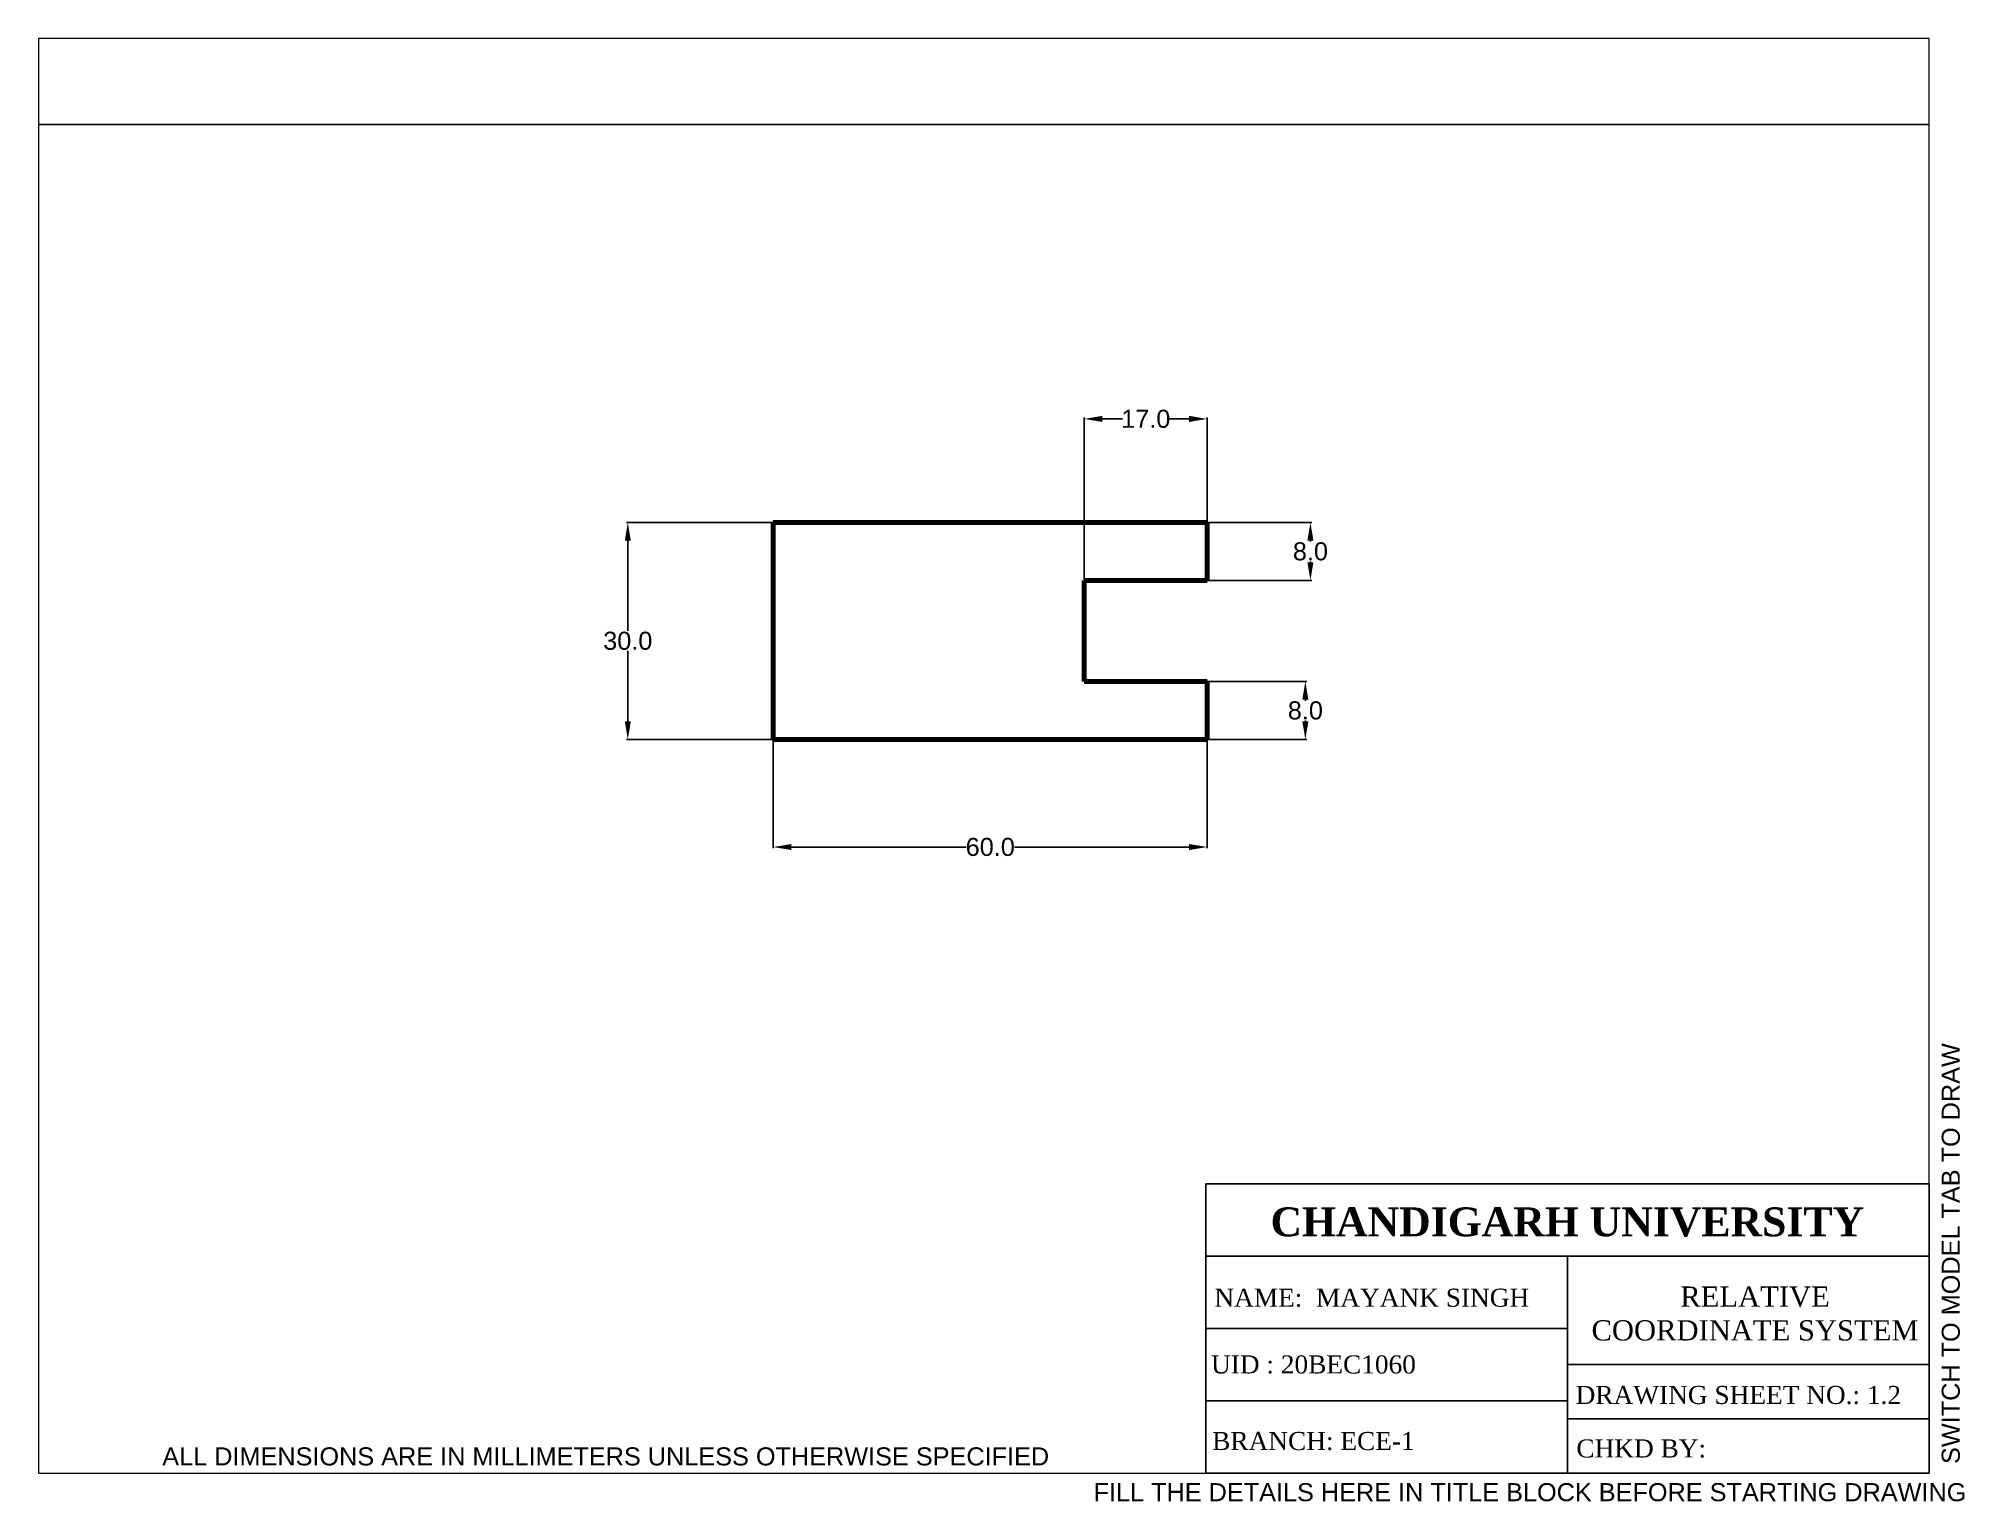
# Paper-space layout 'Layout1' of a CAD drawing. Header units: millimetres. Extents: x 0 to 266, y -4 to 198.
# The model-space entities are those that its viewports show. They can reach past a viewport. Long polylines and large blocks are cut down to what shows.
import ezdxf

# ---------------------------------------------------------------- set-up
doc = ezdxf.new("R2010")
doc.units = ezdxf.units.MM
doc.linetypes.add('ACAD_ISO08W100', pattern=[36, 24, -3, 6, -3])
doc.layers.add('Comments', color=10, linetype='Continuous', lineweight=13, plot=False)
doc.layers.add('thick continuous', color=7, linetype='Continuous', lineweight=30)
doc.styles.get("Standard").update_dxf_attribs({"font": 'arial.ttf'})
doc.dimstyles.get("Standard").update_dxf_attribs({"dimtxt": 2.5, "dimasz": 2.5, "dimexe": 0.18, "dimexo": 0.0625, "dimgap": 0.09, "dimtad": 0, "dimtih": 1, "dimtoh": 1, "dimdec": 1, "dimzin": 0, "dimdsep": 46, "dimtxsty": 'Standard', "dimcen": 0.09, "dimadec": 0, "dimazin": 0, "dimtfac": 1, "dimtdec": 1, "dimtofl": 0, "dimtmove": 0, "dimatfit": 3, "dimfxl": 1, "dimtolj": 1, "dimtzin": 0, "dimarcsym": 0})

# ---------------------------------------------------------------- blocks, each defined once
blk = doc.blocks.new('*D12')
at = {"layer": 'Defpoints', "color": 0, "transparency": 16777216}
for p in [(101.6, 131.47), (81.48, 101.47), (101.6, 101.47)]:
    blk.add_point(p, dxfattribs=at)
at = {"layer": 'thick continuous', "color": 0, "lineweight": -2, "transparency": 16777216}
for p, q in [((101.53, 131.47), (81.3, 131.47)), ((81.48, 128.97), (81.48, 116.47)), ((81.48, 103.97), (81.48, 113.73)), ((101.53, 101.47), (81.3, 101.47))]:
    blk.add_line(p, q, dxfattribs=at)
at = {"layer": 'thick continuous', "color": 0, "transparency": 16777216}
for points in [[(81.07, 128.97), (81.9, 128.97), (81.48, 131.47)], [(81.07, 103.97), (81.9, 103.97), (81.48, 101.47)]]:
    blk.add_solid(points, dxfattribs=at)
at = {"layer": 'thick continuous', "color": 0, "transparency": 16777216, "insert": (81.48, 115.1), "char_height": 2.5, "attachment_point": 5}
blk.add_mtext('\\A1;30.0', dxfattribs=at)
blk = doc.blocks.new('*D13')
at = {"layer": 'Defpoints', "color": 0, "transparency": 16777216}
for p in [(101.6, 101.47), (161.6, 101.47), (161.6, 86.59)]:
    blk.add_point(p, dxfattribs=at)
at = {"layer": 'thick continuous', "color": 0, "lineweight": -2, "transparency": 16777216}
for p, q in [((101.6, 101.4), (101.6, 86.41)), ((161.6, 101.4), (161.6, 86.41)), ((104.1, 86.59), (128.26, 86.59)), ((159.1, 86.59), (134.94, 86.59))]:
    blk.add_line(p, q, dxfattribs=at)
at = {"layer": 'thick continuous', "color": 0, "transparency": 16777216}
for points in [[(104.1, 87), (104.1, 86.17), (101.6, 86.59)], [(159.1, 87), (159.1, 86.17), (161.6, 86.59)]]:
    blk.add_solid(points, dxfattribs=at)
at = {"layer": 'thick continuous', "color": 0, "transparency": 16777216, "insert": (131.6, 86.59), "char_height": 2.5, "attachment_point": 5}
blk.add_mtext('\\A1;60.0', dxfattribs=at)
blk = doc.blocks.new('*D14')
at = {"layer": 'Defpoints', "color": 0, "transparency": 16777216}
for p in [(161.6, 109.47), (161.6, 101.47), (175.17, 101.47)]:
    blk.add_point(p, dxfattribs=at)
at = {"layer": 'thick continuous', "color": 0, "lineweight": -2, "transparency": 16777216}
for p, q in [((161.66, 109.47), (175.35, 109.47)), ((175.17, 106.97), (175.17, 106.83)), ((175.17, 103.97), (175.17, 104.1)), ((161.66, 101.47), (175.35, 101.47))]:
    blk.add_line(p, q, dxfattribs=at)
at = {"layer": 'thick continuous', "color": 0, "transparency": 16777216}
for points in [[(174.75, 106.97), (175.59, 106.97), (175.17, 109.47)], [(174.75, 103.97), (175.59, 103.97), (175.17, 101.47)]]:
    blk.add_solid(points, dxfattribs=at)
at = {"layer": 'thick continuous', "color": 0, "transparency": 16777216, "insert": (175.17, 105.47), "char_height": 2.5, "attachment_point": 5}
blk.add_mtext('\\A1;8.0', dxfattribs=at)
blk = doc.blocks.new('*D15')
at = {"layer": 'Defpoints', "color": 0, "transparency": 16777216}
for p in [(161.6, 131.47), (161.6, 123.47), (175.87, 123.47)]:
    blk.add_point(p, dxfattribs=at)
at = {"layer": 'thick continuous', "color": 0, "lineweight": -2, "transparency": 16777216}
for p, q in [((161.66, 131.47), (176.05, 131.47)), ((175.87, 128.97), (175.87, 128.83)), ((175.87, 125.97), (175.87, 126.1)), ((161.66, 123.47), (176.05, 123.47))]:
    blk.add_line(p, q, dxfattribs=at)
at = {"layer": 'thick continuous', "color": 0, "transparency": 16777216}
for points in [[(175.45, 128.97), (176.28, 128.97), (175.87, 131.47)], [(175.45, 125.97), (176.28, 125.97), (175.87, 123.47)]]:
    blk.add_solid(points, dxfattribs=at)
at = {"layer": 'thick continuous', "color": 0, "transparency": 16777216, "insert": (175.87, 127.47), "char_height": 2.5, "attachment_point": 5}
blk.add_mtext('\\A1;8.0', dxfattribs=at)
blk = doc.blocks.new('*D16')
at = {"layer": 'Defpoints', "color": 0, "transparency": 16777216}
for p in [(161.6, 145.8), (144.6, 123.47), (161.6, 123.47)]:
    blk.add_point(p, dxfattribs=at)
at = {"layer": 'thick continuous', "color": 0, "lineweight": -2, "transparency": 16777216}
for p, q in [((144.6, 123.53), (144.6, 145.98)), ((147.1, 145.8), (149.88, 145.8)), ((159.1, 145.8), (156.31, 145.8)), ((161.6, 123.53), (161.6, 145.98))]:
    blk.add_line(p, q, dxfattribs=at)
at = {"layer": 'thick continuous', "color": 0, "transparency": 16777216}
for points in [[(147.1, 146.22), (147.1, 145.38), (144.6, 145.8)], [(159.1, 146.22), (159.1, 145.38), (161.6, 145.8)]]:
    blk.add_solid(points, dxfattribs=at)
at = {"layer": 'thick continuous', "color": 0, "transparency": 16777216, "insert": (153.1, 145.8), "char_height": 2.5, "attachment_point": 5}
blk.add_mtext('\\A1;17.0', dxfattribs=at)

msp = doc.modelspace()

# ---------------------------------------------------------------- linework, layer by layer
msp.add_lwpolyline([(0, 0), (297, 0), (297, 210), (0, 210)], close=True)

psp = doc.layouts.get("Layout1")

# ---------------------------------------------------------------- linework, layer by layer
for p, q in [((161.41, 40), (261.41, 40)), ((161.41, 40), (161.41, 0)), ((261.41, 40), (261.41, 0)), ((161.41, 30), (261.41, 30)), ((161.41, 30), (194.27, 30)), ((211.41, 30), (211.41, 0)), ((161.41, 20), (211.41, 20)), ((211.41, 15), (261.41, 15)), ((161.41, 10), (211.41, 10)), ((211.41, 7.5), (261.41, 7.5)), ((161.41, 0), (261.41, 0))]:
    psp.add_line(p, q)
at = {"layer": 'thick continuous', "lineweight": 80}
for p, q in [((161.6, 131.47), (101.6, 131.47)), ((101.6, 131.47), (101.6, 131.47)), ((101.6, 131.47), (101.6, 101.47)), ((161.6, 123.47), (161.6, 131.47)), ((144.6, 109.47), (144.6, 123.47)), ((144.6, 123.47), (161.6, 123.47)), ((161.6, 109.47), (144.6, 109.47)), ((161.6, 101.47), (161.6, 109.47)), ((101.6, 101.47), (161.6, 101.47)), ((101.6, 101.47), (101.6, 101.47))]:
    psp.add_line(p, q, dxfattribs=at)
at = {"layer": 'thick continuous'}
psp.add_line((0, 0), (0, 0), dxfattribs=at)

# ---------------------------------------------------------------- texts
at = {"attachment_point": 1}
for s, width, insert, char_height in [('\\pxqc;{\\fTimes New Roman|b1|i0|c0|p18;CHANDIGARH UNIVERSITY}', 80.8177, (170.98, 36.75), 4), ('\\pxqc;{\\fTimes New Roman|b0|i0|c0|p18;RELATIVE COORDINATE SYSTEM}', 46.4985, (214.1, 25.81), 2.8)]:
    psp.add_mtext_dynamic_manual_height_columns(s, width=width, gutter_width=40, heights=[0], dxfattribs=dict(at, insert=insert, char_height=char_height))
at = {"linetype": 'ACAD_ISO08W100', "lineweight": 100, "char_height": 2.5, "attachment_point": 1}
for s, width, insert in [('{\\fTimes New Roman|b0|i0|c0|p18;NAME:  MAYANK SINGH}', 45.3199, (162.59, 25.51)), ('{\\fTimes New Roman|b0|i0|c0|p18;UID : 20BEC1060}', 45.3199, (162.13, 16.28)), ('{\\fTimes New Roman|b0|i0|c0|p18;DRAWING SHEET NO.: 1.2}', 45.3199, (212.54, 12.06)), ('{\\fTimes New Roman|b0|i0|c0|p18;BRANCH: ECE-1}', 45.3199, (162.28, 5.69)), ('{\\fTimes New Roman|b0|i0|c0|p18;CHKD BY: }', 47.9779, (212.64, 4.66))]:
    psp.add_mtext_dynamic_manual_height_columns(s, width=width, gutter_width=25, heights=[0], dxfattribs=dict(at, insert=insert))
at = {"layer": 'Comments'}
psp.add_text('SWITCH TO MODEL TAB TO DRAW', height=2.5, rotation=90, dxfattribs=at).set_placement((265.66, 1.26))
psp.add_text('FILL THE DETAILS HERE IN TITLE BLOCK BEFORE STARTING DRAWING', height=2.5, dxfattribs=at).set_placement((145.88, -3.89))
at = {"layer": 'thick continuous'}
psp.add_text('ALL DIMENSIONS ARE IN MILLIMETERS UNLESS OTHERWISE SPECIFIED', height=2.5, dxfattribs=at).set_placement((17.11, 1.06))

# ---------------------------------------------------------------- dimensions: what is measured, and where the dimension line sits
for base, p1, p2, picture, middle in [((161.6, 145.8), (144.6, 123.47), (161.6, 123.47), '*D16', (153.1, 145.8)), ((161.6, 86.59), (101.6, 101.47), (161.6, 101.47), '*D13', (131.6, 86.59))]:
    dim = psp.add_linear_dim(base=base, p1=p1, p2=p2, dimstyle='Standard', dxfattribs=at)
    dim.commit()
    dim.dimension.update_dxf_attribs({"geometry": picture, "text_midpoint": middle})
dim = psp.add_linear_dim(base=(81.48, 101.47), p1=(101.6, 131.47), p2=(101.6, 101.47), angle=90, dimstyle='Standard', dxfattribs=at)
dim.commit()
dim.dimension.update_dxf_attribs({"geometry": '*D12', "text_midpoint": (81.48, 115.1), "dimtype": 160})
for base, p1, p2, picture, middle in [((175.87, 123.47), (161.6, 131.47), (161.6, 123.47), '*D15', (175.87, 127.47)), ((175.17, 101.47), (161.6, 109.47), (161.6, 101.47), '*D14', (175.17, 105.47))]:
    dim = psp.add_linear_dim(base=base, p1=p1, p2=p2, angle=90, dimstyle='Standard', dxfattribs=at)
    dim.commit()
    dim.dimension.update_dxf_attribs({"geometry": picture, "text_midpoint": middle})

# ---------------------------------------------------------------- viewports
psp.add_viewport(center=(130.71, 99.21), size=(261.41, 198.4125), view_center_point=(151.71, 122.67), view_height=198.4125, dxfattribs=at)

doc.saveas('drawing.dxf')
